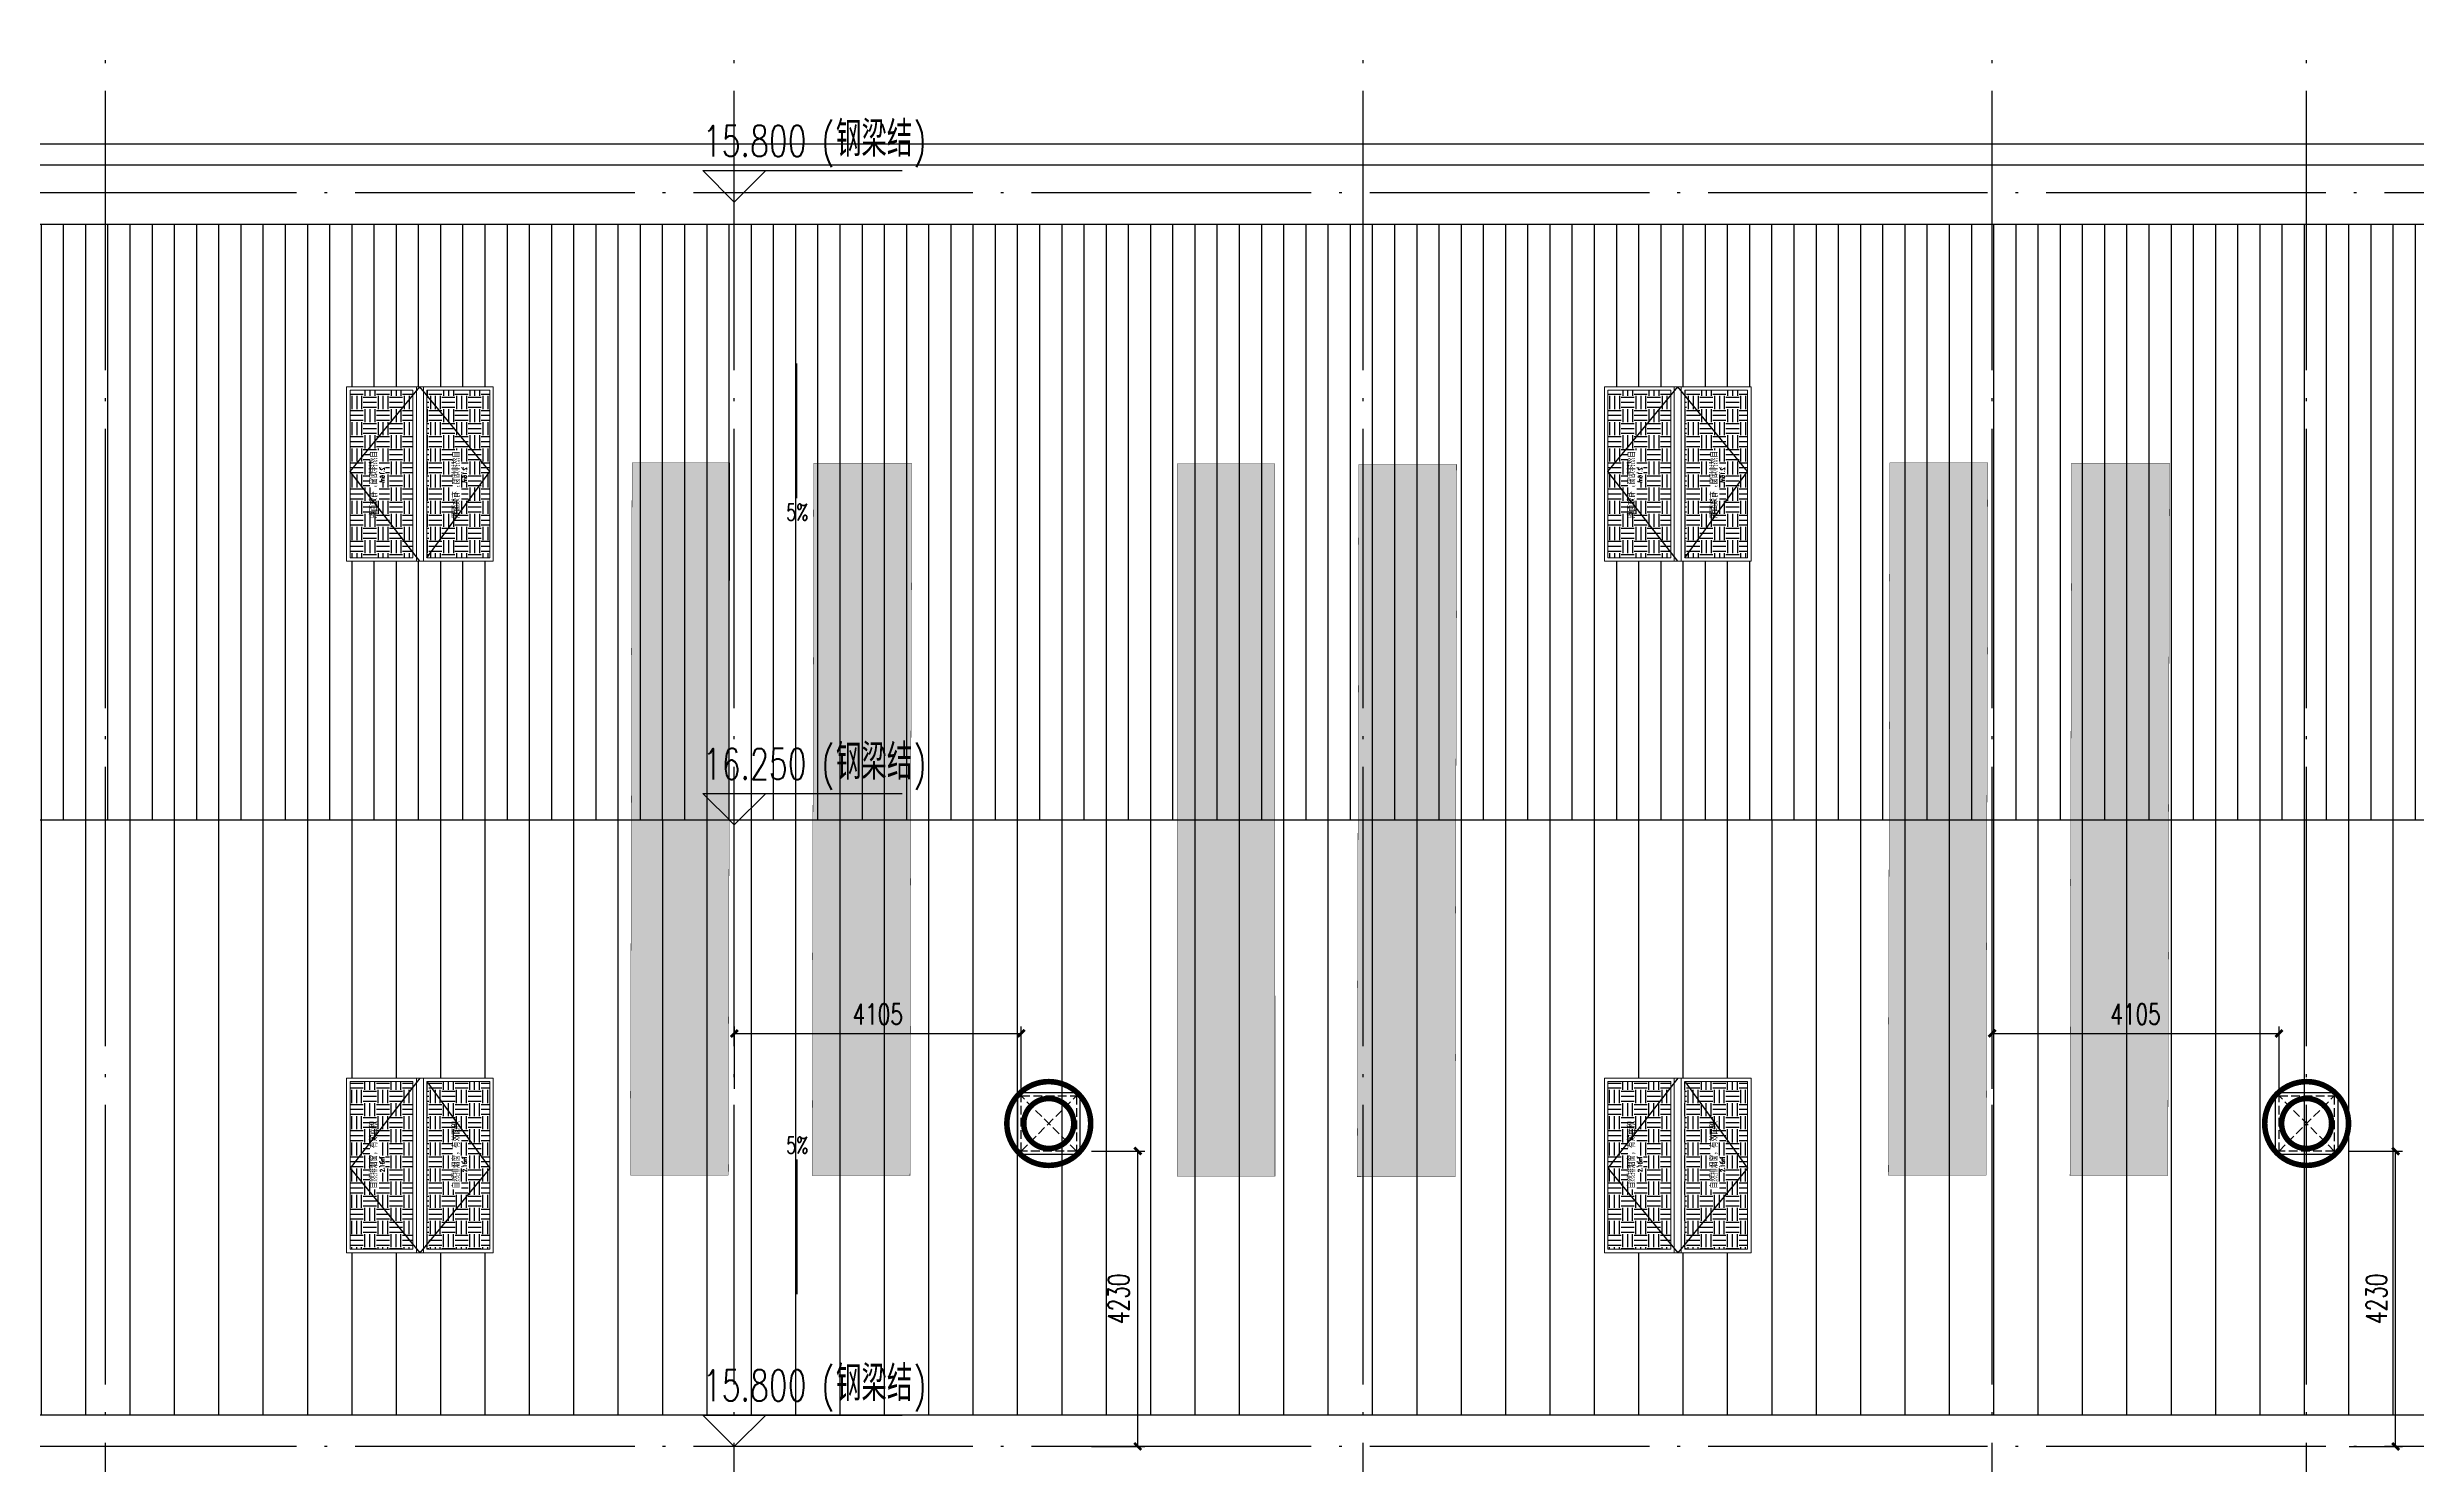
# Model space of a CAD drawing. Extents: x -555607 to 460190, y 498714 to 1664455.
# Drawn here: x 316315 to 350220, y 602510 to 622805 of the extents above; entities that cross this region are included whole.
import ezdxf

# ---------------------------------------------------------------- set-up
doc = ezdxf.new("R2010")
doc.units = 0
doc.header["$LTSCALE"] = 1000
doc.header["$MEASUREMENT"] = 0
for name, pattern in [('DASH', [0.35, 0.25, -0.1]), ('DOTE', [2.42, 2, -0.2, 0.02, -0.2]), ('HIDDEN', [9.525, 6.35, -3.175])]:
    doc.linetypes.add(name, pattern=pattern)
doc.layers.get('Defpoints').update_dxf_attribs({"color": 210})
for name, color, linetype in [('99平面图例外参$0$A-HATCH-2', 251, 'Continuous'), ('A-AXIS-DOTE', 14, 'DOTE'), ('A-AXIS-DP', 126, 'Continuous'), ('A-AXIS-SYMB', 3, 'Continuous'), ('A-HATCH-2', 251, 'Continuous'), ('A-LIN-V', 9, 'Continuous'), ('A-SFCE', 30, 'Continuous'), ('A-WINDOW', 8, 'Continuous'), ('E-电气标注', 84, 'Continuous'), ('SPACE', 7, 'Continuous'), ('SPACE_HATCH', 8, 'Continuous'), ('参考线', 8, 'Continuous'), ('外框', 1, 'HIDDEN'), ('暖通', 7, 'Continuous')]:
    doc.layers.add(name, color=color, linetype=linetype)
doc.layers.add('成型线', color=3, linetype='Continuous', lineweight=18)
doc.styles.add('_TCH_DIM', font='SIMPLEX', dxfattribs={"bigfont": 'GBCBIG'})
doc.styles.add('_TCH_DIM_T3', font='SIMPLEX', dxfattribs={"width": 0.705882, "bigfont": 'GBCBIG'})
doc.styles.add('_TCH_SPACE', font='SIMPLEX', dxfattribs={"height": 5, "bigfont": 'GBCBIG'})
doc.dimstyles.new('_TCH_ARCH&&100', dxfattribs={"dimtxt": 297.5, "dimasz": 100, "dimexe": 100, "dimexo": 100, "dimgap": 126.25, "dimtad": 1, "dimdec": 0, "dimzin": 0, "dimdsep": 46, "dimtxsty": '_TCH_DIM_T3', "dimblk": 'ARCHTICK', "dimcen": 0.09, "dimclrt": 7, "dimazin": 2, "dimtfac": 1, "dimtdec": 0, "dimtix": 1, "dimtmove": 2, "dimatfit": 3, "dimfxl": 100, "dimtolj": 1, "dimtzin": 0, "dimarcsym": 0})
pattern_1 = [(0, (0, 0), (187.5, 187.5), [187.5, -187.5]), (0, (0, 70.31), (187.5, 187.5), [187.5, -187.5]), (0, (0, 140.62), (187.5, 187.5), [187.5, -187.5]), (90, (23.44, 164.06), (-187.5, 187.5), [187.5, -187.5]), (90, (93.75, 164.06), (-187.5, 187.5), [187.5, -187.5]), (90, (164.06, 164.06), (-187.5, 187.5), [187.5, -187.5])]

# ---------------------------------------------------------------- blocks, each defined once
blk = doc.blocks.new('44')
blk.add_wipeout([(277446, 745270), (279946, 745270), (279946, 747370), (277446, 747370)]).dxf.layer = '参考线'
at = {"layer": 'SPACE_HATCH'}
h = blk.add_hatch(dxfattribs=at)
h.set_pattern_fill('土壤', color=250, scale=50, style=0)
h.set_pattern_definition(pattern_1)
h.paths.add_polyline_path([(277496, 746420), (279896, 746420), (279896, 747320), (277496, 747320)])
h.paths.add_polyline_path([(278352, 746904), (279057, 746904), (279057, 747034), (278352, 747034)])
h.paths.add_polyline_path([(278591, 746811), (278817, 746811), (278817, 746895), (278591, 746895)])
h = blk.add_hatch(dxfattribs=at)
h.set_pattern_fill('土壤', color=250, scale=50, style=0)
h.set_pattern_definition(pattern_1)
h.paths.add_polyline_path([(277496, 746220), (279896, 746220), (279896, 745320), (277496, 745320)])
h.paths.add_polyline_path([(278352, 745724), (279057, 745724), (279057, 745854), (278352, 745854)])
h.paths.add_polyline_path([(278591, 745631), (278817, 745631), (278817, 745715), (278591, 745715)])
at = {"layer": '外框', "color": 250}
for points in [[(279946, 746320), (278658, 747320), (277446, 746320)], [(279896, 746220), (278658, 745320), (277446, 746320)]]:
    blk.add_lwpolyline(points, dxfattribs=at)
at = {"layer": '成型线', "color": 8}
for p, q in [((279946, 745270), (279946, 747370)), ((277446, 746370), (279946, 746370)), ((277446, 746270), (279946, 746270)), ((277496, 746420), (279896, 746420)), ((277496, 746220), (279896, 746220))]:
    blk.add_line(p, q, dxfattribs=at)
for points in [[(279946, 745270), (277446, 745270), (277446, 747370), (279946, 747370)], [(277496, 746420), (277496, 747320), (279896, 747320), (279896, 746420)], [(279896, 746220), (279896, 745320), (277496, 745320), (277496, 746220)]]:
    blk.add_lwpolyline(points, dxfattribs=at)
at = {"layer": 'SPACE', "color": 250, "style": '_TCH_SPACE'}
for p in [(278365, 746930), (278365, 745750)]:
    blk.add_text('自然排烟窗，有效面积', height=96.5, dxfattribs=at).set_placement(p)
at = {"layer": 'SPACE', "color": 250, "style": '_TCH_SPACE', "width": 0.705882}
for s, height, p in [('2.16m', 59.5, (278600, 746828)), ('2', 29.8, (278792, 746863)), ('2.16m', 59.5, (278600, 745648)), ('2', 29.8, (278792, 745683))]:
    blk.add_text(s, height=height, dxfattribs=at).set_placement(p)
blk = doc.blocks.new('frtt')
at = {"layer": 'A-LIN-V', "xscale": -1, "rotation": 90}
blk.add_blockref('44', (1112916, 997966), dxfattribs=at)
at = {"layer": 'A-LIN-V', "rotation": 90}
blk.add_blockref('44', (1112916, 430674), dxfattribs=at)
blk = doc.blocks.new('242343243')
at = {"layer": 'A-WINDOW'}
for p in [(-44950, -102575), (-26950, -102575)]:
    blk.add_blockref('frtt', p, dxfattribs=at)
blk = doc.blocks.new('fengji')
at = {"layer": '暖通', "color": 7, "linetype": 'DASH', "ltscale": 0.5}
for p, q in [((-395, 395), (395, -395)), ((395, 395), (-395, -395))]:
    blk.add_line(p, q, dxfattribs=at)
at = {"layer": '暖通', "color": 7, "const_width": 79.8}
for points in [[(0, -600, -1), (0, 600, -1)], [(0, -600, 1), (0, 600, 1)]]:
    blk.add_lwpolyline(points, format="xyb", dxfattribs=at)
at = {"layer": '暖通', "color": 7, "ltscale": 0.5}
blk.add_lwpolyline([(-445, 445), (445, 445), (445, -445), (-445, -445)], close=True, dxfattribs=at)
at = {"layer": '暖通', "color": 7, "linetype": 'DASH', "const_width": 79.8}
for points in [[(0, -358, -1), (0, 358, -1)], [(0, -358, 1), (0, 358, 1)]]:
    blk.add_lwpolyline(points, format="xyb", dxfattribs=at)
at = {"layer": '暖通', "color": 7, "linetype": 'DASH', "ltscale": 0.5}
blk.add_lwpolyline([(-395, 395), (395, 395), (395, -395), (-395, -395)], close=True, dxfattribs=at)
blk = doc.blocks.new('_ArchTick')
at = {"color": 0, "linetype": 'ByBlock', "const_width": 0.4}
blk.add_lwpolyline([(-0.5, -0.5), (0.5, 0.5)], dxfattribs=at)
blk = doc.blocks.new('*D718')
at = {"layer": 'A-AXIS-DP', "color": 0, "lineweight": -2, "transparency": 16777216}
for p, q in [((349255, 607000), (350020, 607000)), ((349920, 602770), (349920, 607000)), ((349255, 602770), (350020, 602770))]:
    blk.add_line(p, q, dxfattribs=at)
at = {"layer": 'Defpoints', "color": 0, "transparency": 16777216}
for p in [(349155, 607000), (349920, 607000), (349155, 602770)]:
    blk.add_point(p, dxfattribs=at)
at = {"layer": 'A-AXIS-DP', "color": 0, "lineweight": -2, "transparency": 16777216, "xscale": 100, "yscale": 100, "zscale": 100}
for p, rotation in [((349920, 607000), 90), ((349920, 602770), 270)]:
    blk.add_blockref('_ArchTick', p, dxfattribs=dict(at, rotation=rotation))
at = {"layer": 'A-AXIS-DP', "color": 7, "transparency": 16777216, "insert": (349645, 604885), "char_height": 297.5, "attachment_point": 5, "rotation": 90, "style": '_TCH_DIM_T3'}
blk.add_mtext('\\A1;4230', dxfattribs=at)
blk = doc.blocks.new('*D719')
at = {"layer": 'A-AXIS-DP', "color": 0, "lineweight": -2, "transparency": 16777216}
for p, q in [((331255, 607000), (332020, 607000)), ((331920, 602770), (331920, 607000)), ((331255, 602770), (332020, 602770))]:
    blk.add_line(p, q, dxfattribs=at)
at = {"layer": 'Defpoints', "color": 0, "transparency": 16777216}
for p in [(331155, 607000), (331920, 607000), (331155, 602770)]:
    blk.add_point(p, dxfattribs=at)
at = {"layer": 'A-AXIS-DP', "color": 0, "lineweight": -2, "transparency": 16777216, "xscale": 100, "yscale": 100, "zscale": 100}
for p, rotation in [((331920, 607000), 90), ((331920, 602770), 270)]:
    blk.add_blockref('_ArchTick', p, dxfattribs=dict(at, rotation=rotation))
at = {"layer": 'A-AXIS-DP', "color": 7, "transparency": 16777216, "insert": (331645, 604885), "char_height": 297.5, "attachment_point": 5, "rotation": 90, "style": '_TCH_DIM_T3'}
blk.add_mtext('\\A1;4230', dxfattribs=at)
blk = doc.blocks.new('*D806')
at = {"layer": 'A-AXIS-DP', "color": 0, "lineweight": -2, "transparency": 16777216}
for p, q in [((344146, 607890), (344146, 608785)), ((344146, 608685), (348251, 608685)), ((348251, 607890), (348251, 608785))]:
    blk.add_line(p, q, dxfattribs=at)
at = {"layer": 'Defpoints', "color": 0, "transparency": 16777216}
for p in [(348251, 608685), (344146, 607790), (348251, 607790)]:
    blk.add_point(p, dxfattribs=at)
at = {"layer": 'A-AXIS-DP', "color": 0, "lineweight": -2, "transparency": 16777216, "xscale": 100, "yscale": 100, "zscale": 100, "rotation": 180}
blk.add_blockref('_ArchTick', (344146, 608685), dxfattribs=at)
at = {"layer": 'A-AXIS-DP', "color": 0, "lineweight": -2, "transparency": 16777216, "xscale": 100, "yscale": 100, "zscale": 100}
blk.add_blockref('_ArchTick', (348251, 608685), dxfattribs=at)
at = {"layer": 'A-AXIS-DP', "color": 7, "transparency": 16777216, "insert": (346198, 608960), "char_height": 297.5, "attachment_point": 5, "style": '_TCH_DIM_T3'}
blk.add_mtext('\\A1;4105', dxfattribs=at)
blk = doc.blocks.new('*D810')
at = {"layer": 'A-AXIS-DP', "color": 0, "lineweight": -2, "transparency": 16777216}
for p, q in [((326146, 607890), (326146, 608785)), ((326146, 608685), (330251, 608685)), ((330251, 607890), (330251, 608785))]:
    blk.add_line(p, q, dxfattribs=at)
at = {"layer": 'Defpoints', "color": 0, "transparency": 16777216}
for p in [(330251, 608685), (326146, 607790), (330251, 607790)]:
    blk.add_point(p, dxfattribs=at)
at = {"layer": 'A-AXIS-DP', "color": 0, "lineweight": -2, "transparency": 16777216, "xscale": 100, "yscale": 100, "zscale": 100, "rotation": 180}
blk.add_blockref('_ArchTick', (326146, 608685), dxfattribs=at)
at = {"layer": 'A-AXIS-DP', "color": 0, "lineweight": -2, "transparency": 16777216, "xscale": 100, "yscale": 100, "zscale": 100}
blk.add_blockref('_ArchTick', (330251, 608685), dxfattribs=at)
at = {"layer": 'A-AXIS-DP', "color": 7, "transparency": 16777216, "insert": (328198, 608960), "char_height": 297.5, "attachment_point": 5, "style": '_TCH_DIM_T3'}
blk.add_mtext('\\A1;4105', dxfattribs=at)
blk = doc.blocks.new('w42343eeee')
at = {"color": 250}
blk.add_wipeout([(367285, 568212), (365883, 568215), (365906, 578415), (367306, 578412)], dxfattribs=at).dxf.layer = '参考线'
at = {"layer": '99平面图例外参$0$A-HATCH-2'}
h = blk.add_hatch(dxfattribs=at)
h.set_pattern_fill('ANSI33', color=250, scale=75)
h.set_pattern_definition([(45, (1135667.22, 924695.12), (-168.3798, 168.3798), []), (45, (1135835.6, 924695.12), (-168.3798, 168.3798), [119.0625, -59.53125])])
h.paths.add_polyline_path([(366843, 550430), (365843, 550432)])
h.paths.add_polyline_path([(365906, 578415), (367306, 578412), (367283, 568212), (365883, 568215)])
at = {"layer": 'E-电气标注', "color": 250, "const_width": 5}
blk.add_lwpolyline([(365906, 578415), (365883, 568215), (367283, 568212), (367306, 578412)], close=True, dxfattribs=at)
blk = doc.blocks.new('w242343')
at = {"layer": 'A-SFCE', "color": 250}
for p, rotation in [((40598426696.287041, 3385064175.14783), 0.1299680659603089), ((40598429296.290169, 3385064175.147817), 0.1299680659603089), ((40598435811.175781, 3385063349.577561), 0.2599364601502721), ((40598437096.299652, 3385064175.121836), 0.1299680659603089), ((40598444696.24073, 3385064215.978468), 0.1299680659603089), ((40598447296.243858, 3385064215.978454), 0.1299680659603089)]:
    blk.add_blockref('w42343eeee', p, dxfattribs=dict(at, rotation=rotation))
blk = doc.blocks.new('2312321321')
at = {"layer": '暖通', "rotation": 180}
for p in [(330645.8, 607395), (348645.8, 607395)]:
    blk.add_blockref('fengji', p, dxfattribs=at)
at = {"layer": 'A-AXIS-DP'}
for p1, p2, distance, picture, middle in [((326145.8, 607790), (330250.8, 607790), 895, '*D810', (328198.3, 608960)), ((344145.8, 607790), (348250.8, 607790), 895, '*D806', (346198.3, 608960)), ((331154.7, 602770), (331154.7, 607000), -765.3, '*D719', (331645, 604885)), ((349154.7, 602770), (349154.7, 607000), -765.3, '*D718', (349645, 604885))]:
    dim = blk.add_aligned_dim(p1=p1, p2=p2, distance=distance, dimstyle='_TCH_ARCH&&100', dxfattribs=at)
    dim.commit()
    dim.dimension.update_dxf_attribs({"geometry": picture, "text_midpoint": middle})

msp = doc.modelspace()

# ---------------------------------------------------------------- block references
at = {"layer": 'A-WINDOW', "rotation": 359.8700319340397}
msp.add_blockref('w242343', (-40606042043.5, -3292924822.4), dxfattribs=at)

# ---------------------------------------------------------------- next in the draw order: hatches: boundary and pattern name
at = {"layer": 'A-HATCH-2'}
h = msp.add_hatch(dxfattribs=at)
h.set_pattern_fill('ANSI31', color=250, scale=200, angle=45)
h.set_pattern_definition([(90, (0, 0), (-317.5, 0), [])])
h.paths.add_polyline_path([(233880, 611745), (366415.7, 611745), (371645.8, 611745), (371645.8, 620270), (203721, 620270), (201080.9, 612133.2), (200954.9, 611745)])
h = msp.add_hatch(dxfattribs=at)
h.set_pattern_fill('ANSI31', color=250, scale=400, angle=45)
h.set_pattern_definition([(90, (0, 0), (-635, 0), [])])
h.paths.add_polyline_path([(233880, 611745), (366415.7, 611745), (371645.8, 611745), (371645.8, 603220), (198188.9, 603220), (200954.9, 611745), (221250, 611745)])

# ---------------------------------------------------------------- next in the draw order: linework, layer by layer
at = {"layer": 'A-AXIS-DOTE', "color": 250, "ltscale": 2}
for p, q in [((317145.8, 540740), (317145.8, 637259.3)), ((326145.8, 540740), (326145.8, 637259.3)), ((335145.8, 540740), (335145.8, 637259.3)), ((344145.8, 540740), (344145.8, 637259.3)), ((348645.8, 540740), (348645.8, 637259.3)), ((377960, 620720), (181990, 620720)), ((377960, 602770), (181990, 602770))]:
    msp.add_line(p, q, dxfattribs=at)
at = {"layer": 'A-AXIS-SYMB', "color": 8}
for p, q in [((326145.8, 620590), (325695.8, 621040)), ((325695.8, 621040), (328545.8, 621040)), ((326145.8, 620590), (326595.8, 621040)), ((327040, 618040), (327040, 618280)), ((327040, 616350), (327040, 618040)), ((326145.8, 611670), (325695.8, 612120)), ((325695.8, 612120), (328545.8, 612120)), ((326145.8, 611670), (326595.8, 612120)), ((327040, 606880), (327040, 605190)), ((327040, 605190), (327040, 604950)), ((326145.8, 602770), (325695.8, 603220)), ((325695.8, 603220), (328545.8, 603220)), ((326145.8, 602770), (326595.8, 603220))]:
    msp.add_line(p, q, dxfattribs=at)
at = {"layer": 'A-LIN-V', "color": 8}
for points in [[(371645.8, 620270), (203721, 620270)], [(371645.8, 603220), (198188.9, 603220)]]:
    msp.add_lwpolyline(points, dxfattribs=at)
at = {"layer": 'A-SFCE', "color": 8}
for points in [[(371945.8, 548220), (371945.8, 621419.9), (203778.7, 621420), (186245.8, 567383.3), (186245.8, 566370), (186845.8, 566370)], [(186545.8, 564570), (186545.8, 548519.9), (371645.8, 548519.9), (371645.8, 621119.9), (203996.8, 621120), (186545.8, 567335.8), (186545.8, 566670), (186845.8, 566670)], [(200954.9, 611745), (371645.8, 611745)]]:
    msp.add_lwpolyline(points, dxfattribs=at)

# ---------------------------------------------------------------- next in the draw order: texts
at = {"layer": 'A-AXIS-SYMB', "color": 8, "style": '_TCH_DIM', "width": 0.705882}
for s, height, p in [('15.800', 446.25, (325695, 621240)), ('(', 446.2, (327390, 621240)), (')', 446.2, (328705.9, 621240)), ('5%', 238, (326888, 616028)), ('16.250', 446.25, (325695, 612320)), ('(', 446.2, (327390, 612320)), (')', 446.2, (328705.9, 612320)), ('5%', 238, (326888, 606964)), ('15.800', 446.25, (325695, 603420)), ('(', 446.2, (327390, 603420)), (')', 446.2, (328705.9, 603420))]:
    msp.add_text(s, height=height, dxfattribs=at).set_placement(p)
at = {"layer": 'A-AXIS-SYMB', "color": 8, "style": '_TCH_DIM'}
for p in [(327600, 621240), (327600, 612320), (327600, 603420)]:
    msp.add_text('钢梁结', height=506.38, dxfattribs=at).set_placement(p)

# ---------------------------------------------------------------- next in the draw order: block references
at = {"layer": 'A-WINDOW'}
msp.add_blockref('242343243', (0, 0), dxfattribs=at)

# ---------------------------------------------------------------- next in the draw order: block references
at = {"layer": '暖通', "color": 7}
msp.add_blockref('2312321321', (0, 0), dxfattribs=at)

doc.saveas('drawing.dxf')
